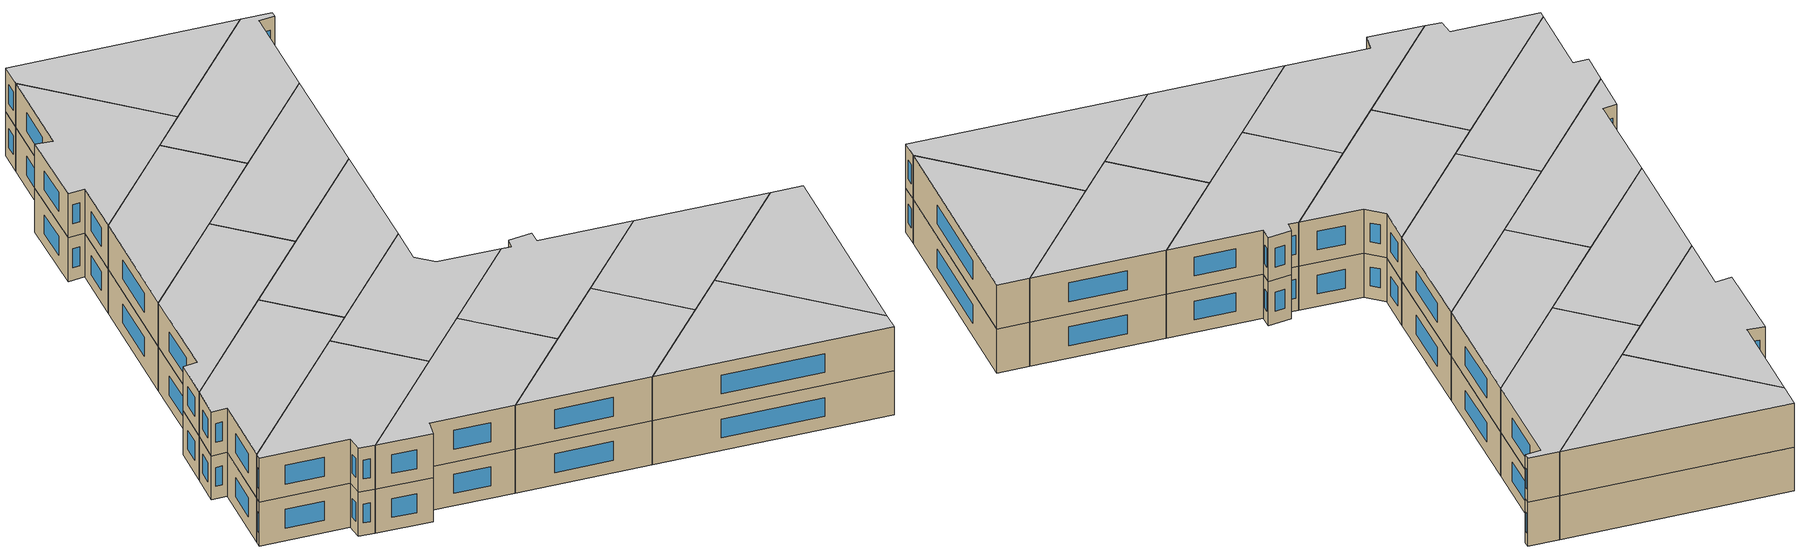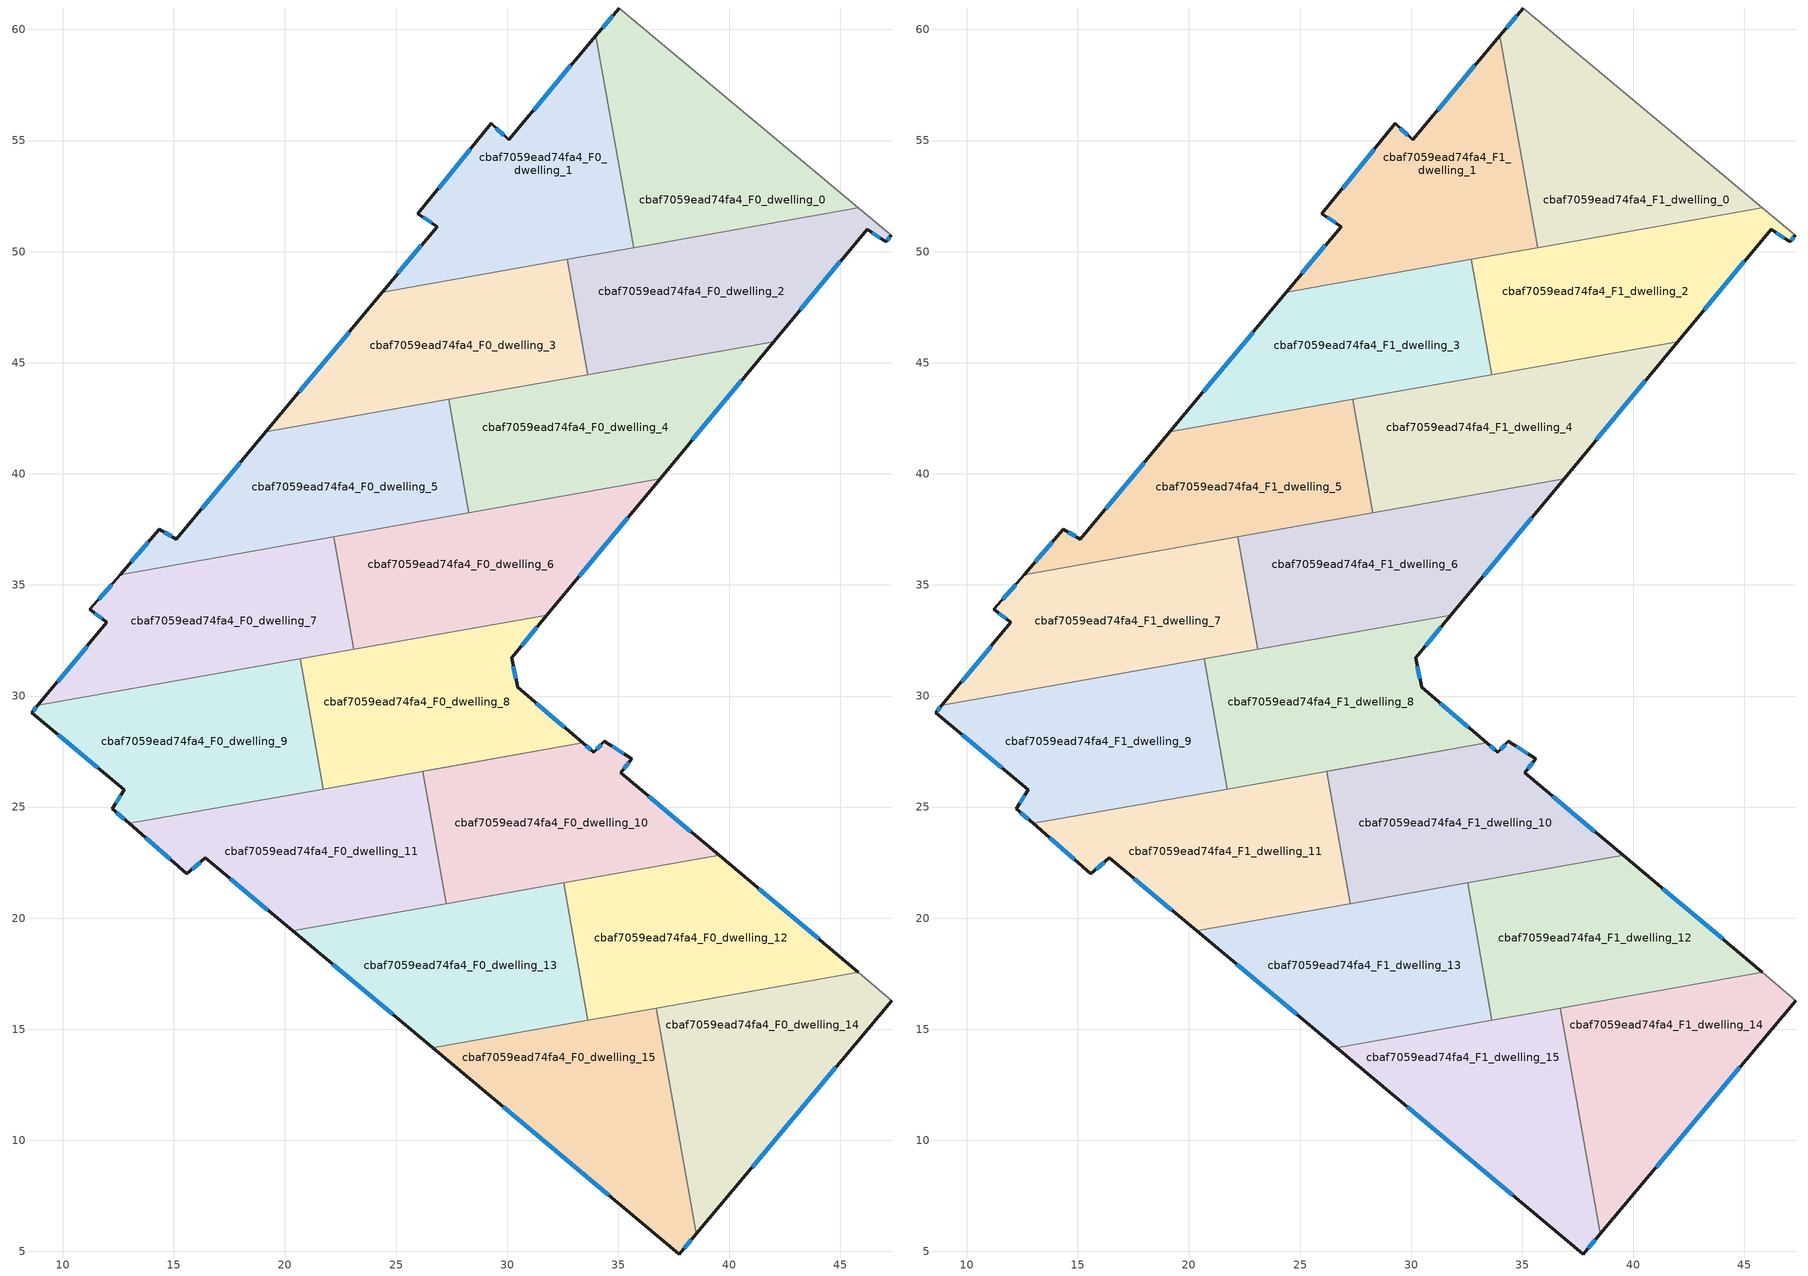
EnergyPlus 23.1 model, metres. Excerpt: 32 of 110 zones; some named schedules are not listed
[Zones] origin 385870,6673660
cbaf7059ead74fa4_F0_dwelling_0
 floor ground (EU_floor_Construction): 45.8,51.97 35.69,50.18 34,59.72 35.04,60.97 z0
 wall outside (EU_wall_Construction): 35.04,60.97 34,59.72 z0:3
 wall to cbaf7059ead74fa4_F0_dwelling_1 (EU_wall_Construction): 34,59.72 35.69,50.18 z0:3
 wall adiabatic (EU_wall_Construction): 45.8,51.97 35.04,60.97 z0:3
 wall to cbaf7059ead74fa4_F0_dwelling_2 (EU_wall_Construction): 35.69,50.18 45.8,51.97 z0:3
 window (EU_Window_Construction): 34.75,60.61 34.3,60.08 z0.86:2.14
cbaf7059ead74fa4_F0_dwelling_1
 floor ground (EU_floor_Construction): 34,59.72 35.69,50.18 24.38,48.18 26.85,51.13 25.98,51.7 29.28,55.77 30.07,55.04 z0
 wall outside (EU_wall_Construction): 34,59.72 30.07,55.04 29.28,55.77 25.98,51.7 26.85,51.13 24.38,48.18 z0:3
 wall to cbaf7059ead74fa4_F0_dwelling_3 (EU_wall_Construction): 24.38,48.18 32.72,49.65 z0:3
 wall to cbaf7059ead74fa4_F0_dwelling_2 (EU_wall_Construction): 32.72,49.65 35.69,50.18 z0:3
 window (EU_Window_Construction): 26.14,50.29 25.09,49.02 / 26.23,51.54 26.6,51.29 / 28.34,54.61 26.93,52.86 / 29.84,55.24 29.51,55.56 / 32.88,58.38 31.19,56.37 z0.86:2.14
cbaf7059ead74fa4_F0_dwelling_10
 floor ground (EU_floor_Construction): 35.61,27.18 35.11,26.56 39.54,22.83 27.27,20.65 26.21,26.61 33.41,27.89 33.9,27.47 34.37,27.95 z0
 wall outside (EU_wall_Construction): 39.54,22.83 35.11,26.56 35.61,27.18 34.37,27.95 33.9,27.47 33.41,27.89 z0:3
 wall to cbaf7059ead74fa4_F0_dwelling_11 (EU_wall_Construction): 33.41,27.89 26.21,26.61 27.27,20.65 z0:3
 wall to cbaf7059ead74fa4_F0_dwelling_12 (EU_wall_Construction): 32.54,21.59 39.54,22.83 z0:3
 wall to cbaf7059ead74fa4_F0_dwelling_13 (EU_wall_Construction): 27.27,20.65 32.54,21.59 z0:3
 window (EU_Window_Construction): 38.28,23.89 36.38,25.49 / 33.76,27.59 33.55,27.77 / 34.24,27.81 34.04,27.61 / 35.26,27.4 34.73,27.73 / 35.25,26.73 35.47,27 z0.86:2.14
cbaf7059ead74fa4_F0_dwelling_11
 floor ground (EU_floor_Construction): 26.21,26.61 27.27,20.65 20.36,19.42 16.41,22.72 15.59,21.99 12.98,24.26 z0
 wall outside (EU_wall_Construction): 12.98,24.26 15.59,21.99 16.41,22.72 20.36,19.42 z0:3
 wall to cbaf7059ead74fa4_F0_dwelling_8 (EU_wall_Construction): 33.41,27.89 21.72,25.81 z0:3
 wall to cbaf7059ead74fa4_F0_dwelling_13 (EU_wall_Construction): 20.36,19.42 27.27,20.65 z0:3
 wall to cbaf7059ead74fa4_F0_dwelling_9 (EU_wall_Construction): 21.72,25.81 12.98,24.26 z0:3
 window (EU_Window_Construction): 15.82,22.2 16.18,22.52 / 13.73,23.62 14.84,22.64 / 17.54,21.78 19.23,20.37 z0.86:2.14
cbaf7059ead74fa4_F0_dwelling_12
 floor ground (EU_floor_Construction): 45.81,17.56 33.64,15.4 32.54,21.59 39.54,22.83 z0
 wall outside (EU_wall_Construction): 45.81,17.56 39.54,22.83 z0:3
 wall to cbaf7059ead74fa4_F0_dwelling_13 (EU_wall_Construction): 32.54,21.59 33.64,15.4 z0:3
 wall to cbaf7059ead74fa4_F0_dwelling_14 (EU_wall_Construction): 36.71,15.94 45.81,17.56 z0:3
 wall to cbaf7059ead74fa4_F0_dwelling_15 (EU_wall_Construction): 33.64,15.4 36.71,15.94 z0:3
 window (EU_Window_Construction): 44.02,19.06 41.33,21.32 z0.86:2.14
cbaf7059ead74fa4_F0_dwelling_13
 floor ground (EU_floor_Construction): 32.54,21.59 33.64,15.4 26.66,14.16 20.36,19.42 z0
 wall outside (EU_wall_Construction): 20.36,19.42 26.66,14.16 z0:3
 wall to cbaf7059ead74fa4_F0_dwelling_15 (EU_wall_Construction): 26.66,14.16 33.64,15.4 z0:3
 window (EU_Window_Construction): 22.16,17.92 24.86,15.67 z0.86:2.14
cbaf7059ead74fa4_F0_dwelling_14
 floor ground (EU_floor_Construction): 47.31,16.29 38.51,5.79 36.71,15.94 45.81,17.56 z0
 wall outside (EU_wall_Construction): 38.51,5.79 47.31,16.29 z0:3
 wall adiabatic (EU_wall_Construction): 47.31,16.29 45.81,17.56 z0:3
 wall to cbaf7059ead74fa4_F0_dwelling_15 (EU_wall_Construction): 36.71,15.94 38.51,5.79 z0:3
 window (EU_Window_Construction): 41.02,8.79 44.8,13.29 z0.86:2.14
cbaf7059ead74fa4_F0_dwelling_15
 floor ground (EU_floor_Construction): 36.71,15.94 38.51,5.79 37.75,4.88 26.66,14.16 z0
 wall outside (EU_wall_Construction): 26.66,14.16 37.75,4.88 38.51,5.79 z0:3
 window (EU_Window_Construction): 37.97,5.14 38.29,5.53 / 29.83,11.51 34.58,7.54 z0.86:2.14
cbaf7059ead74fa4_F0_dwelling_2
 floor ground (EU_floor_Construction): 47.28,50.74 47.04,50.44 46.2,51.01 42,45.94 33.64,44.46 32.72,49.65 45.8,51.97 z0
 wall outside (EU_wall_Construction): 42,45.94 46.2,51.01 47.04,50.44 47.28,50.74 z0:3
 wall to cbaf7059ead74fa4_F0_dwelling_3 (EU_wall_Construction): 32.72,49.65 33.64,44.46 z0:3
 wall adiabatic (EU_wall_Construction): 47.28,50.74 45.8,51.97 z0:3
 wall to cbaf7059ead74fa4_F0_dwelling_4 (EU_wall_Construction): 33.64,44.46 42,45.94 z0:3
 window (EU_Window_Construction): 47.11,50.52 47.21,50.65 / 46.44,50.85 46.8,50.6 / 43.2,47.39 45,49.56 z0.86:2.14
cbaf7059ead74fa4_F0_dwelling_3
 floor ground (EU_floor_Construction): 32.72,49.65 33.64,44.46 19.14,41.89 24.38,48.18 z0
 wall outside (EU_wall_Construction): 24.38,48.18 19.14,41.89 z0:3
 wall to cbaf7059ead74fa4_F0_dwelling_5 (EU_wall_Construction): 19.14,41.89 27.36,43.35 z0:3
 wall to cbaf7059ead74fa4_F0_dwelling_4 (EU_wall_Construction): 27.36,43.35 33.64,44.46 z0:3
 window (EU_Window_Construction): 22.88,46.38 20.64,43.69 z0.86:2.14
cbaf7059ead74fa4_F0_dwelling_4
 floor ground (EU_floor_Construction): 42,45.94 36.88,39.78 28.27,38.25 27.36,43.35 z0
 wall outside (EU_wall_Construction): 36.88,39.78 42,45.94 z0:3
 wall to cbaf7059ead74fa4_F0_dwelling_5 (EU_wall_Construction): 27.36,43.35 28.27,38.25 z0:3
 wall to cbaf7059ead74fa4_F0_dwelling_6 (EU_wall_Construction): 28.27,38.25 36.88,39.78 z0:3
 window (EU_Window_Construction): 38.34,41.54 40.54,44.18 z0.86:2.14
cbaf7059ead74fa4_F0_dwelling_5
 floor ground (EU_floor_Construction): 27.36,43.35 28.27,38.25 12.59,35.47 14.35,37.5 15.11,37.06 19.14,41.89 z0
 wall outside (EU_wall_Construction): 19.14,41.89 15.11,37.06 14.35,37.5 12.59,35.47 z0:3
 wall to cbaf7059ead74fa4_F0_dwelling_7 (EU_wall_Construction): 12.59,35.47 22.2,37.17 z0:3
 wall to cbaf7059ead74fa4_F0_dwelling_6 (EU_wall_Construction): 22.2,37.17 28.27,38.25 z0:3
 window (EU_Window_Construction): 17.99,40.51 16.26,38.44 / 13.84,36.92 13.09,36.05 / 14.9,37.19 14.57,37.37 z0.86:2.14
cbaf7059ead74fa4_F0_dwelling_6
 floor ground (EU_floor_Construction): 36.88,39.78 31.79,33.64 23.1,32.1 22.2,37.17 z0
 wall outside (EU_wall_Construction): 31.79,33.64 36.88,39.78 z0:3
 wall to cbaf7059ead74fa4_F0_dwelling_7 (EU_wall_Construction): 22.2,37.17 23.1,32.1 z0:3
 wall to cbaf7059ead74fa4_F0_dwelling_8 (EU_wall_Construction): 23.1,32.1 31.79,33.64 z0:3
 window (EU_Window_Construction): 33.25,35.39 35.43,38.02 z0.86:2.14
cbaf7059ead74fa4_F0_dwelling_7
 floor ground (EU_floor_Construction): 22.2,37.17 23.1,32.1 8.88,29.58 11.99,33.31 11.22,33.9 12.59,35.47 z0
 wall outside (EU_wall_Construction): 12.59,35.47 11.22,33.9 11.99,33.31 8.88,29.58 z0:3
 wall to cbaf7059ead74fa4_F0_dwelling_9 (EU_wall_Construction): 8.88,29.58 20.68,31.67 z0:3
 wall to cbaf7059ead74fa4_F0_dwelling_8 (EU_wall_Construction): 20.68,31.67 23.1,32.1 z0:3
 window (EU_Window_Construction): 11.44,33.73 11.77,33.48 / 12.2,35.02 11.61,34.34 / 11.1,32.24 9.77,30.64 z0.86:2.14
cbaf7059ead74fa4_F0_dwelling_8
 floor ground (EU_floor_Construction): 31.79,33.64 30.21,31.72 30.47,30.4 33.41,27.89 21.72,25.81 20.68,31.67 z0
 wall outside (EU_wall_Construction): 33.41,27.89 30.47,30.4 30.21,31.72 31.79,33.64 z0:3
 wall to cbaf7059ead74fa4_F0_dwelling_9 (EU_wall_Construction): 20.68,31.67 21.72,25.81 z0:3
 window (EU_Window_Construction): 30.66,32.27 31.34,33.09 / 30.39,30.78 30.28,31.34 / 32.57,28.6 31.31,29.68 z0.86:2.14
cbaf7059ead74fa4_F0_dwelling_9
 floor ground (EU_floor_Construction): 20.68,31.67 21.72,25.81 12.98,24.26 12.22,24.93 12.77,25.77 8.61,29.25 8.88,29.58 z0
 wall outside (EU_wall_Construction): 8.88,29.58 8.61,29.25 12.77,25.77 12.22,24.93 12.98,24.26 z0:3
 window (EU_Window_Construction): 12.61,25.53 12.38,25.17 / 9.79,28.26 11.58,26.77 / 8.8,29.48 8.68,29.34 / 12.44,24.74 12.77,24.45 z0.86:2.14
cbaf7059ead74fa4_F1_dwelling_0
 floor to cbaf7059ead74fa4_F0_dwelling_0 (EU_floor_Construction): 45.8,51.97 35.69,50.18 34,59.72 35.04,60.97 z3
 wall outside (EU_wall_Construction): 35.04,60.97 34,59.72 z3:6
 wall to cbaf7059ead74fa4_F1_dwelling_1 (EU_wall_Construction): 34,59.72 35.69,50.18 z3:6
 wall adiabatic (EU_wall_Construction): 45.8,51.97 35.04,60.97 z3:6
 wall to cbaf7059ead74fa4_F1_dwelling_2 (EU_wall_Construction): 35.69,50.18 45.8,51.97 z3:6
 window (EU_Window_Construction): 34.75,60.61 34.3,60.08 z3.86:5.14
 ceiling to cbaf7059ead74fa4_F2_dwelling_0 (EU_floor_Construction): 45.8,51.97 35.04,60.97 34,59.72 35.69,50.18 z6
cbaf7059ead74fa4_F1_dwelling_1
 floor to cbaf7059ead74fa4_F0_dwelling_1 (EU_floor_Construction): 34,59.72 35.69,50.18 24.38,48.18 26.85,51.13 25.98,51.7 29.28,55.77 30.07,55.04 z3
 wall outside (EU_wall_Construction): 34,59.72 30.07,55.04 29.28,55.77 25.98,51.7 26.85,51.13 24.38,48.18 z3:6
 wall to cbaf7059ead74fa4_F1_dwelling_3 (EU_wall_Construction): 24.38,48.18 32.72,49.65 z3:6
 wall to cbaf7059ead74fa4_F1_dwelling_2 (EU_wall_Construction): 32.72,49.65 35.69,50.18 z3:6
 window (EU_Window_Construction): 26.14,50.29 25.09,49.02 / 26.23,51.54 26.6,51.29 / 28.34,54.61 26.93,52.86 / 29.84,55.24 29.51,55.56 / 32.88,58.38 31.19,56.37 z3.86:5.14
 ceiling to cbaf7059ead74fa4_F2_dwelling_1 (EU_floor_Construction): 35.69,50.18 34,59.72 30.07,55.04 29.28,55.77 25.98,51.7 26.85,51.13 24.38,48.18 z6
cbaf7059ead74fa4_F1_dwelling_10
 floor to cbaf7059ead74fa4_F0_dwelling_10 (EU_floor_Construction): 35.61,27.18 35.11,26.56 39.54,22.83 27.27,20.65 26.21,26.61 33.41,27.89 33.9,27.47 34.37,27.95 z3
 wall outside (EU_wall_Construction): 39.54,22.83 35.11,26.56 35.61,27.18 34.37,27.95 33.9,27.47 33.41,27.89 z3:6
 wall to cbaf7059ead74fa4_F1_dwelling_11 (EU_wall_Construction): 33.41,27.89 26.21,26.61 27.27,20.65 z3:6
 wall to cbaf7059ead74fa4_F1_dwelling_12 (EU_wall_Construction): 32.54,21.59 39.54,22.83 z3:6
 wall to cbaf7059ead74fa4_F1_dwelling_13 (EU_wall_Construction): 27.27,20.65 32.54,21.59 z3:6
 window (EU_Window_Construction): 38.28,23.89 36.38,25.49 / 33.76,27.59 33.55,27.77 / 34.24,27.81 34.04,27.61 / 35.26,27.4 34.73,27.73 / 35.25,26.73 35.47,27 z3.86:5.14
 ceiling to cbaf7059ead74fa4_F2_dwelling_10 (EU_floor_Construction): 39.54,22.83 35.11,26.56 35.61,27.18 34.37,27.95 33.9,27.47 33.41,27.89 26.21,26.61 27.27,20.65 z6
cbaf7059ead74fa4_F1_dwelling_11
 floor to cbaf7059ead74fa4_F0_dwelling_11 (EU_floor_Construction): 26.21,26.61 27.27,20.65 20.36,19.42 16.41,22.72 15.59,21.99 12.98,24.26 z3
 wall outside (EU_wall_Construction): 12.98,24.26 15.59,21.99 16.41,22.72 20.36,19.42 z3:6
 wall to cbaf7059ead74fa4_F1_dwelling_8 (EU_wall_Construction): 33.41,27.89 21.72,25.81 z3:6
 wall to cbaf7059ead74fa4_F1_dwelling_13 (EU_wall_Construction): 20.36,19.42 27.27,20.65 z3:6
 wall to cbaf7059ead74fa4_F1_dwelling_9 (EU_wall_Construction): 21.72,25.81 12.98,24.26 z3:6
 window (EU_Window_Construction): 15.82,22.2 16.18,22.52 / 13.73,23.62 14.84,22.64 / 17.54,21.78 19.23,20.37 z3.86:5.14
 ceiling to cbaf7059ead74fa4_F2_dwelling_11 (EU_floor_Construction): 27.27,20.65 26.21,26.61 12.98,24.26 15.59,21.99 16.41,22.72 20.36,19.42 z6
cbaf7059ead74fa4_F1_dwelling_12
 floor to cbaf7059ead74fa4_F0_dwelling_12 (EU_floor_Construction): 45.81,17.56 33.64,15.4 32.54,21.59 39.54,22.83 z3
 wall outside (EU_wall_Construction): 45.81,17.56 39.54,22.83 z3:6
 wall to cbaf7059ead74fa4_F1_dwelling_13 (EU_wall_Construction): 32.54,21.59 33.64,15.4 z3:6
 wall to cbaf7059ead74fa4_F1_dwelling_14 (EU_wall_Construction): 36.71,15.94 45.81,17.56 z3:6
 wall to cbaf7059ead74fa4_F1_dwelling_15 (EU_wall_Construction): 33.64,15.4 36.71,15.94 z3:6
 window (EU_Window_Construction): 44.02,19.06 41.33,21.32 z3.86:5.14
 ceiling to cbaf7059ead74fa4_F2_dwelling_12 (EU_floor_Construction): 45.81,17.56 39.54,22.83 32.54,21.59 33.64,15.4 z6
cbaf7059ead74fa4_F1_dwelling_13
 floor to cbaf7059ead74fa4_F0_dwelling_13 (EU_floor_Construction): 32.54,21.59 33.64,15.4 26.66,14.16 20.36,19.42 z3
 wall outside (EU_wall_Construction): 20.36,19.42 26.66,14.16 z3:6
 wall to cbaf7059ead74fa4_F1_dwelling_15 (EU_wall_Construction): 26.66,14.16 33.64,15.4 z3:6
 window (EU_Window_Construction): 22.16,17.92 24.86,15.67 z3.86:5.14
 ceiling to cbaf7059ead74fa4_F2_dwelling_13 (EU_floor_Construction): 33.64,15.4 32.54,21.59 20.36,19.42 26.66,14.16 z6
cbaf7059ead74fa4_F1_dwelling_14
 floor to cbaf7059ead74fa4_F0_dwelling_14 (EU_floor_Construction): 47.31,16.29 38.51,5.79 36.71,15.94 45.81,17.56 z3
 wall outside (EU_wall_Construction): 38.51,5.79 47.31,16.29 z3:6
 wall adiabatic (EU_wall_Construction): 47.31,16.29 45.81,17.56 z3:6
 wall to cbaf7059ead74fa4_F1_dwelling_15 (EU_wall_Construction): 36.71,15.94 38.51,5.79 z3:6
 window (EU_Window_Construction): 41.02,8.79 44.8,13.29 z3.86:5.14
 ceiling to cbaf7059ead74fa4_F2_dwelling_14 (EU_floor_Construction): 38.51,5.79 47.31,16.29 45.81,17.56 36.71,15.94 z6
cbaf7059ead74fa4_F1_dwelling_15
 floor to cbaf7059ead74fa4_F0_dwelling_15 (EU_floor_Construction): 36.71,15.94 38.51,5.79 37.75,4.88 26.66,14.16 z3
 wall outside (EU_wall_Construction): 26.66,14.16 37.75,4.88 38.51,5.79 z3:6
 window (EU_Window_Construction): 37.97,5.14 38.29,5.53 / 29.83,11.51 34.58,7.54 z3.86:5.14
 ceiling to cbaf7059ead74fa4_F2_dwelling_15 (EU_floor_Construction): 37.75,4.88 38.51,5.79 36.71,15.94 26.66,14.16 z6
cbaf7059ead74fa4_F1_dwelling_2
 floor to cbaf7059ead74fa4_F0_dwelling_2 (EU_floor_Construction): 47.28,50.74 47.04,50.44 46.2,51.01 42,45.94 33.64,44.46 32.72,49.65 45.8,51.97 z3
 wall outside (EU_wall_Construction): 42,45.94 46.2,51.01 47.04,50.44 47.28,50.74 z3:6
 wall to cbaf7059ead74fa4_F1_dwelling_3 (EU_wall_Construction): 32.72,49.65 33.64,44.46 z3:6
 wall adiabatic (EU_wall_Construction): 47.28,50.74 45.8,51.97 z3:6
 wall to cbaf7059ead74fa4_F1_dwelling_4 (EU_wall_Construction): 33.64,44.46 42,45.94 z3:6
 window (EU_Window_Construction): 47.11,50.52 47.21,50.65 / 46.44,50.85 46.8,50.6 / 43.2,47.39 45,49.56 z3.86:5.14
 ceiling to cbaf7059ead74fa4_F2_dwelling_2 (EU_floor_Construction): 42,45.94 46.2,51.01 47.04,50.44 47.28,50.74 45.8,51.97 32.72,49.65 33.64,44.46 z6
cbaf7059ead74fa4_F1_dwelling_3
 floor to cbaf7059ead74fa4_F0_dwelling_3 (EU_floor_Construction): 32.72,49.65 33.64,44.46 19.14,41.89 24.38,48.18 z3
 wall outside (EU_wall_Construction): 24.38,48.18 19.14,41.89 z3:6
 wall to cbaf7059ead74fa4_F1_dwelling_5 (EU_wall_Construction): 19.14,41.89 27.36,43.35 z3:6
 wall to cbaf7059ead74fa4_F1_dwelling_4 (EU_wall_Construction): 27.36,43.35 33.64,44.46 z3:6
 window (EU_Window_Construction): 22.88,46.38 20.64,43.69 z3.86:5.14
 ceiling to cbaf7059ead74fa4_F2_dwelling_3 (EU_floor_Construction): 33.64,44.46 32.72,49.65 24.38,48.18 19.14,41.89 z6
cbaf7059ead74fa4_F1_dwelling_4
 floor to cbaf7059ead74fa4_F0_dwelling_4 (EU_floor_Construction): 42,45.94 36.88,39.78 28.27,38.25 27.36,43.35 z3
 wall outside (EU_wall_Construction): 36.88,39.78 42,45.94 z3:6
 wall to cbaf7059ead74fa4_F1_dwelling_5 (EU_wall_Construction): 27.36,43.35 28.27,38.25 z3:6
 wall to cbaf7059ead74fa4_F1_dwelling_6 (EU_wall_Construction): 28.27,38.25 36.88,39.78 z3:6
 window (EU_Window_Construction): 38.34,41.54 40.54,44.18 z3.86:5.14
 ceiling to cbaf7059ead74fa4_F2_dwelling_4 (EU_floor_Construction): 36.88,39.78 42,45.94 27.36,43.35 28.27,38.25 z6
cbaf7059ead74fa4_F1_dwelling_5
 floor to cbaf7059ead74fa4_F0_dwelling_5 (EU_floor_Construction): 27.36,43.35 28.27,38.25 12.59,35.47 14.35,37.5 15.11,37.06 19.14,41.89 z3
 wall outside (EU_wall_Construction): 19.14,41.89 15.11,37.06 14.35,37.5 12.59,35.47 z3:6
 wall to cbaf7059ead74fa4_F1_dwelling_7 (EU_wall_Construction): 12.59,35.47 22.2,37.17 z3:6
 wall to cbaf7059ead74fa4_F1_dwelling_6 (EU_wall_Construction): 22.2,37.17 28.27,38.25 z3:6
 window (EU_Window_Construction): 17.99,40.51 16.26,38.44 / 13.84,36.92 13.09,36.05 / 14.9,37.19 14.57,37.37 z3.86:5.14
 ceiling to cbaf7059ead74fa4_F2_dwelling_5 (EU_floor_Construction): 28.27,38.25 27.36,43.35 19.14,41.89 15.11,37.06 14.35,37.5 12.59,35.47 z6
cbaf7059ead74fa4_F1_dwelling_6
 floor to cbaf7059ead74fa4_F0_dwelling_6 (EU_floor_Construction): 36.88,39.78 31.79,33.64 23.1,32.1 22.2,37.17 z3
 wall outside (EU_wall_Construction): 31.79,33.64 36.88,39.78 z3:6
 wall to cbaf7059ead74fa4_F1_dwelling_7 (EU_wall_Construction): 22.2,37.17 23.1,32.1 z3:6
 wall to cbaf7059ead74fa4_F1_dwelling_8 (EU_wall_Construction): 23.1,32.1 31.79,33.64 z3:6
 window (EU_Window_Construction): 33.25,35.39 35.43,38.02 z3.86:5.14
 ceiling to cbaf7059ead74fa4_F2_dwelling_6 (EU_floor_Construction): 31.79,33.64 36.88,39.78 22.2,37.17 23.1,32.1 z6
cbaf7059ead74fa4_F1_dwelling_7
 floor to cbaf7059ead74fa4_F0_dwelling_7 (EU_floor_Construction): 22.2,37.17 23.1,32.1 8.88,29.58 11.99,33.31 11.22,33.9 12.59,35.47 z3
 wall outside (EU_wall_Construction): 12.59,35.47 11.22,33.9 11.99,33.31 8.88,29.58 z3:6
 wall to cbaf7059ead74fa4_F1_dwelling_9 (EU_wall_Construction): 8.88,29.58 20.68,31.67 z3:6
 wall to cbaf7059ead74fa4_F1_dwelling_8 (EU_wall_Construction): 20.68,31.67 23.1,32.1 z3:6
 window (EU_Window_Construction): 11.44,33.73 11.77,33.48 / 12.2,35.02 11.61,34.34 / 11.1,32.24 9.77,30.64 z3.86:5.14
 ceiling to cbaf7059ead74fa4_F2_dwelling_7 (EU_floor_Construction): 23.1,32.1 22.2,37.17 12.59,35.47 11.22,33.9 11.99,33.31 8.88,29.58 z6
cbaf7059ead74fa4_F1_dwelling_8
 floor to cbaf7059ead74fa4_F0_dwelling_8 (EU_floor_Construction): 31.79,33.64 30.21,31.72 30.47,30.4 33.41,27.89 21.72,25.81 20.68,31.67 z3
 wall outside (EU_wall_Construction): 33.41,27.89 30.47,30.4 30.21,31.72 31.79,33.64 z3:6
 wall to cbaf7059ead74fa4_F1_dwelling_9 (EU_wall_Construction): 20.68,31.67 21.72,25.81 z3:6
 window (EU_Window_Construction): 30.66,32.27 31.34,33.09 / 30.39,30.78 30.28,31.34 / 32.57,28.6 31.31,29.68 z3.86:5.14
 ceiling to cbaf7059ead74fa4_F2_dwelling_8 (EU_floor_Construction): 33.41,27.89 30.47,30.4 30.21,31.72 31.79,33.64 20.68,31.67 21.72,25.81 z6
cbaf7059ead74fa4_F1_dwelling_9
 floor to cbaf7059ead74fa4_F0_dwelling_9 (EU_floor_Construction): 20.68,31.67 21.72,25.81 12.98,24.26 12.22,24.93 12.77,25.77 8.61,29.25 8.88,29.58 z3
 wall outside (EU_wall_Construction): 8.88,29.58 8.61,29.25 12.77,25.77 12.22,24.93 12.98,24.26 z3:6
 window (EU_Window_Construction): 12.61,25.53 12.38,25.17 / 9.79,28.26 11.58,26.77 / 8.8,29.48 8.68,29.34 / 12.44,24.74 12.77,24.45 z3.86:5.14
 ceiling to cbaf7059ead74fa4_F2_dwelling_9 (EU_floor_Construction): 21.72,25.81 20.68,31.67 8.88,29.58 8.61,29.25 12.77,25.77 12.22,24.93 12.98,24.26 z6
[Building]
EU S2 Campaign: North Axis=0; Terrain=City; Solar Distribution=FullExterior
[Site:Location]
Helsinki-Vantaa.AP: Latitude=60.317; Longitude=24.963; Time Zone=2; Elevation=54.6
[SizingPeriod:WeatherFileDays]
AnnualSizingPeriod: Begin Month=1; Begin Day of Month=1; End Month=12; End Day of Month=31; Day of Week for Start Day=Monday; Use Weather File Daylight Saving Period=No; Use Weather File Rain and Snow Indicators=No
[MATERIAL]
EU_InternalMass_Material: Roughness=MediumRough; Thickness=0.1; Conductivity=1; Density=1800; Specific Heat=900; Thermal Absorptance=0.9; Solar Absorptance=0.7; Visible Absorptance=0.7
[MATERIAL:NOMASS] Roughness=MediumRough; Thermal Absorptance=0.9; Solar Absorptance=0.7; Visible Absorptance=0.7
Name | Thermal Resistance
EU_wall_NoMass | 1.10183
EU_floor_NoMass | 1.70606
[WINDOWMATERIAL:SIMPLEGLAZINGSYSTEM]
EU_Window_SimpleGlazing: UFactor=3.11035; Solar Heat Gain Coefficient=0.8; Visible Transmittance=0.8
[CONSTRUCTION]
EU_wall_Construction: EU_wall_NoMass
EU_floor_Construction: EU_floor_NoMass
EU_Window_Construction: EU_Window_SimpleGlazing
EU_InternalMass_Construction: EU_InternalMass_Material
[ZONE] Type=1; Multiplier=1; Ceiling Height=autocalculate; Floor Area=autocalculate; Part of Total Floor Area=Yes
Name | Volume
cbaf7059ead74fa4_F0_dwelling_0; cbaf7059ead74fa4_F1_dwelling_0 | 183.455
cbaf7059ead74fa4_F0_dwelling_1; cbaf7059ead74fa4_F1_dwelling_1 | 183.445
cbaf7059ead74fa4_F0_dwelling_10; cbaf7059ead74fa4_F1_dwelling_10 | 183.417
cbaf7059ead74fa4_F0_dwelling_11; cbaf7059ead74fa4_F1_dwelling_11 | 183.447
cbaf7059ead74fa4_F0_dwelling_12; cbaf7059ead74fa4_F1_dwelling_12 | 183.44
cbaf7059ead74fa4_F0_dwelling_13; cbaf7059ead74fa4_F1_dwelling_13; cbaf7059ead74fa4_F0_dwelling_3; cbaf7059ead74fa4_F1_dwelling_3 | 183.434
cbaf7059ead74fa4_F0_dwelling_14; cbaf7059ead74fa4_F1_dwelling_14 | 183.459
cbaf7059ead74fa4_F0_dwelling_15; cbaf7059ead74fa4_F1_dwelling_15 | 183.452
cbaf7059ead74fa4_F0_dwelling_2; cbaf7059ead74fa4_F1_dwelling_2 | 183.423
cbaf7059ead74fa4_F0_dwelling_4; cbaf7059ead74fa4_F1_dwelling_4 | 183.448
cbaf7059ead74fa4_F0_dwelling_5; cbaf7059ead74fa4_F1_dwelling_5 | 183.442
cbaf7059ead74fa4_F0_dwelling_6; cbaf7059ead74fa4_F1_dwelling_6; cbaf7059ead74fa4_F0_dwelling_8; cbaf7059ead74fa4_F1_dwelling_8 | 183.431
cbaf7059ead74fa4_F0_dwelling_7; cbaf7059ead74fa4_F1_dwelling_7 | 183.437
cbaf7059ead74fa4_F0_dwelling_9; cbaf7059ead74fa4_F1_dwelling_9 | 183.458
[INTERNALMASS] Construction=EU_InternalMass_Construction
Name | Zone or ZoneList | Surface Area
cbaf7059ead74fa4_F0_dwelling_0_EU_InternalMass | cbaf7059ead74fa4_F0_dwelling_0 | 61.1514
cbaf7059ead74fa4_F0_dwelling_1_EU_InternalMass | cbaf7059ead74fa4_F0_dwelling_1 | 61.148
cbaf7059ead74fa4_F0_dwelling_2_EU_InternalMass | cbaf7059ead74fa4_F0_dwelling_2 | 61.1395
cbaf7059ead74fa4_F0_dwelling_3_EU_InternalMass | cbaf7059ead74fa4_F0_dwelling_3 | 61.1445
cbaf7059ead74fa4_F0_dwelling_4_EU_InternalMass | cbaf7059ead74fa4_F0_dwelling_4 | 61.1498
cbaf7059ead74fa4_F0_dwelling_5_EU_InternalMass | cbaf7059ead74fa4_F0_dwelling_5 | 61.1481
cbaf7059ead74fa4_F0_dwelling_6_EU_InternalMass | cbaf7059ead74fa4_F0_dwelling_6 | 61.144
cbaf7059ead74fa4_F0_dwelling_7_EU_InternalMass | cbaf7059ead74fa4_F0_dwelling_7 | 61.1466
cbaf7059ead74fa4_F0_dwelling_8_EU_InternalMass | cbaf7059ead74fa4_F0_dwelling_8 | 61.1434
cbaf7059ead74fa4_F0_dwelling_9_EU_InternalMass | cbaf7059ead74fa4_F0_dwelling_9 | 61.1518
cbaf7059ead74fa4_F0_dwelling_10_EU_InternalMass | cbaf7059ead74fa4_F0_dwelling_10 | 61.1403
cbaf7059ead74fa4_F0_dwelling_11_EU_InternalMass | cbaf7059ead74fa4_F0_dwelling_11 | 61.1521
cbaf7059ead74fa4_F0_dwelling_12_EU_InternalMass | cbaf7059ead74fa4_F0_dwelling_12 | 61.1455
cbaf7059ead74fa4_F0_dwelling_13_EU_InternalMass | cbaf7059ead74fa4_F0_dwelling_13 | 61.146
cbaf7059ead74fa4_F0_dwelling_14_EU_InternalMass | cbaf7059ead74fa4_F0_dwelling_14 | 61.1507
cbaf7059ead74fa4_F0_dwelling_15_EU_InternalMass | cbaf7059ead74fa4_F0_dwelling_15 | 61.1517
cbaf7059ead74fa4_F1_dwelling_0_EU_InternalMass | cbaf7059ead74fa4_F1_dwelling_0 | 61.1514
cbaf7059ead74fa4_F1_dwelling_1_EU_InternalMass | cbaf7059ead74fa4_F1_dwelling_1 | 61.148
cbaf7059ead74fa4_F1_dwelling_2_EU_InternalMass | cbaf7059ead74fa4_F1_dwelling_2 | 61.1395
cbaf7059ead74fa4_F1_dwelling_3_EU_InternalMass | cbaf7059ead74fa4_F1_dwelling_3 | 61.1445
cbaf7059ead74fa4_F1_dwelling_4_EU_InternalMass | cbaf7059ead74fa4_F1_dwelling_4 | 61.1498
cbaf7059ead74fa4_F1_dwelling_5_EU_InternalMass | cbaf7059ead74fa4_F1_dwelling_5 | 61.1481
cbaf7059ead74fa4_F1_dwelling_6_EU_InternalMass | cbaf7059ead74fa4_F1_dwelling_6 | 61.144
cbaf7059ead74fa4_F1_dwelling_7_EU_InternalMass | cbaf7059ead74fa4_F1_dwelling_7 | 61.1466
cbaf7059ead74fa4_F1_dwelling_8_EU_InternalMass | cbaf7059ead74fa4_F1_dwelling_8 | 61.1434
cbaf7059ead74fa4_F1_dwelling_9_EU_InternalMass | cbaf7059ead74fa4_F1_dwelling_9 | 61.1518
cbaf7059ead74fa4_F1_dwelling_10_EU_InternalMass | cbaf7059ead74fa4_F1_dwelling_10 | 61.1403
cbaf7059ead74fa4_F1_dwelling_11_EU_InternalMass | cbaf7059ead74fa4_F1_dwelling_11 | 61.1521
cbaf7059ead74fa4_F1_dwelling_12_EU_InternalMass | cbaf7059ead74fa4_F1_dwelling_12 | 61.1455
cbaf7059ead74fa4_F1_dwelling_13_EU_InternalMass | cbaf7059ead74fa4_F1_dwelling_13 | 61.146
cbaf7059ead74fa4_F1_dwelling_14_EU_InternalMass | cbaf7059ead74fa4_F1_dwelling_14 | 61.1507
cbaf7059ead74fa4_F1_dwelling_15_EU_InternalMass | cbaf7059ead74fa4_F1_dwelling_15 | 61.1517
[OTHEREQUIPMENT] Fuel Type=Electricity; Design Level Calculation Method=Watts/Area; Power per Zone Floor Area=1; Fraction Latent=0; Fraction Radiant=0; Fraction Lost=0; Carbon Dioxide Generation Rate=0; EndUse Subcategory=EU_Step8_InternalGains
Name | Zone or ZoneList or Space or SpaceList | Schedule
EU_Step8_InternalGain_cbaf7059ead74fa4_F0_dwelling_0_f000 | cbaf7059ead74fa4_F0_dwelling_0 | EU_Step8_GainSchedule_cbaf7059ead74fa4_F0_dwelling_0_f000
EU_Step8_InternalGain_cbaf7059ead74fa4_F0_dwelling_1_f000 | cbaf7059ead74fa4_F0_dwelling_1 | EU_Step8_GainSchedule_cbaf7059ead74fa4_F0_dwelling_1_f000
EU_Step8_InternalGain_cbaf7059ead74fa4_F0_dwelling_2_f000 | cbaf7059ead74fa4_F0_dwelling_2 | EU_Step8_GainSchedule_cbaf7059ead74fa4_F0_dwelling_2_f000
EU_Step8_InternalGain_cbaf7059ead74fa4_F0_dwelling_3_f000 | cbaf7059ead74fa4_F0_dwelling_3 | EU_Step8_GainSchedule_cbaf7059ead74fa4_F0_dwelling_3_f000
EU_Step8_InternalGain_cbaf7059ead74fa4_F0_dwelling_4_f000 | cbaf7059ead74fa4_F0_dwelling_4 | EU_Step8_GainSchedule_cbaf7059ead74fa4_F0_dwelling_4_f000
EU_Step8_InternalGain_cbaf7059ead74fa4_F0_dwelling_5_f000 | cbaf7059ead74fa4_F0_dwelling_5 | EU_Step8_GainSchedule_cbaf7059ead74fa4_F0_dwelling_5_f000
EU_Step8_InternalGain_cbaf7059ead74fa4_F0_dwelling_6_f000 | cbaf7059ead74fa4_F0_dwelling_6 | EU_Step8_GainSchedule_cbaf7059ead74fa4_F0_dwelling_6_f000
EU_Step8_InternalGain_cbaf7059ead74fa4_F0_dwelling_7_f000 | cbaf7059ead74fa4_F0_dwelling_7 | EU_Step8_GainSchedule_cbaf7059ead74fa4_F0_dwelling_7_f000
EU_Step8_InternalGain_cbaf7059ead74fa4_F0_dwelling_8_f000 | cbaf7059ead74fa4_F0_dwelling_8 | EU_Step8_GainSchedule_cbaf7059ead74fa4_F0_dwelling_8_f000
EU_Step8_InternalGain_cbaf7059ead74fa4_F0_dwelling_9_f000 | cbaf7059ead74fa4_F0_dwelling_9 | EU_Step8_GainSchedule_cbaf7059ead74fa4_F0_dwelling_9_f000
EU_Step8_InternalGain_cbaf7059ead74fa4_F0_dwelling_10_f000 | cbaf7059ead74fa4_F0_dwelling_10 | EU_Step8_GainSchedule_cbaf7059ead74fa4_F0_dwelling_10_f000
EU_Step8_InternalGain_cbaf7059ead74fa4_F0_dwelling_11_f000 | cbaf7059ead74fa4_F0_dwelling_11 | EU_Step8_GainSchedule_cbaf7059ead74fa4_F0_dwelling_11_f000
EU_Step8_InternalGain_cbaf7059ead74fa4_F0_dwelling_12_f000 | cbaf7059ead74fa4_F0_dwelling_12 | EU_Step8_GainSchedule_cbaf7059ead74fa4_F0_dwelling_12_f000
EU_Step8_InternalGain_cbaf7059ead74fa4_F0_dwelling_13_f000 | cbaf7059ead74fa4_F0_dwelling_13 | EU_Step8_GainSchedule_cbaf7059ead74fa4_F0_dwelling_13_f000
EU_Step8_InternalGain_cbaf7059ead74fa4_F0_dwelling_14_f000 | cbaf7059ead74fa4_F0_dwelling_14 | EU_Step8_GainSchedule_cbaf7059ead74fa4_F0_dwelling_14_f000
EU_Step8_InternalGain_cbaf7059ead74fa4_F0_dwelling_15_f000 | cbaf7059ead74fa4_F0_dwelling_15 | EU_Step8_GainSchedule_cbaf7059ead74fa4_F0_dwelling_15_f000
EU_Step8_InternalGain_cbaf7059ead74fa4_F1_dwelling_0_f000 | cbaf7059ead74fa4_F1_dwelling_0 | EU_Step8_GainSchedule_cbaf7059ead74fa4_F1_dwelling_0_f000
EU_Step8_InternalGain_cbaf7059ead74fa4_F1_dwelling_1_f000 | cbaf7059ead74fa4_F1_dwelling_1 | EU_Step8_GainSchedule_cbaf7059ead74fa4_F1_dwelling_1_f000
EU_Step8_InternalGain_cbaf7059ead74fa4_F1_dwelling_2_f000 | cbaf7059ead74fa4_F1_dwelling_2 | EU_Step8_GainSchedule_cbaf7059ead74fa4_F1_dwelling_2_f000
EU_Step8_InternalGain_cbaf7059ead74fa4_F1_dwelling_3_f000 | cbaf7059ead74fa4_F1_dwelling_3 | EU_Step8_GainSchedule_cbaf7059ead74fa4_F1_dwelling_3_f000
EU_Step8_InternalGain_cbaf7059ead74fa4_F1_dwelling_4_f000 | cbaf7059ead74fa4_F1_dwelling_4 | EU_Step8_GainSchedule_cbaf7059ead74fa4_F1_dwelling_4_f000
EU_Step8_InternalGain_cbaf7059ead74fa4_F1_dwelling_5_f000 | cbaf7059ead74fa4_F1_dwelling_5 | EU_Step8_GainSchedule_cbaf7059ead74fa4_F1_dwelling_5_f000
EU_Step8_InternalGain_cbaf7059ead74fa4_F1_dwelling_6_f000 | cbaf7059ead74fa4_F1_dwelling_6 | EU_Step8_GainSchedule_cbaf7059ead74fa4_F1_dwelling_6_f000
EU_Step8_InternalGain_cbaf7059ead74fa4_F1_dwelling_7_f000 | cbaf7059ead74fa4_F1_dwelling_7 | EU_Step8_GainSchedule_cbaf7059ead74fa4_F1_dwelling_7_f000
EU_Step8_InternalGain_cbaf7059ead74fa4_F1_dwelling_8_f000 | cbaf7059ead74fa4_F1_dwelling_8 | EU_Step8_GainSchedule_cbaf7059ead74fa4_F1_dwelling_8_f000
EU_Step8_InternalGain_cbaf7059ead74fa4_F1_dwelling_9_f000 | cbaf7059ead74fa4_F1_dwelling_9 | EU_Step8_GainSchedule_cbaf7059ead74fa4_F1_dwelling_9_f000
EU_Step8_InternalGain_cbaf7059ead74fa4_F1_dwelling_10_f000 | cbaf7059ead74fa4_F1_dwelling_10 | EU_Step8_GainSchedule_cbaf7059ead74fa4_F1_dwelling_10_f000
EU_Step8_InternalGain_cbaf7059ead74fa4_F1_dwelling_11_f000 | cbaf7059ead74fa4_F1_dwelling_11 | EU_Step8_GainSchedule_cbaf7059ead74fa4_F1_dwelling_11_f000
EU_Step8_InternalGain_cbaf7059ead74fa4_F1_dwelling_12_f000 | cbaf7059ead74fa4_F1_dwelling_12 | EU_Step8_GainSchedule_cbaf7059ead74fa4_F1_dwelling_12_f000
EU_Step8_InternalGain_cbaf7059ead74fa4_F1_dwelling_13_f000 | cbaf7059ead74fa4_F1_dwelling_13 | EU_Step8_GainSchedule_cbaf7059ead74fa4_F1_dwelling_13_f000
EU_Step8_InternalGain_cbaf7059ead74fa4_F1_dwelling_14_f000 | cbaf7059ead74fa4_F1_dwelling_14 | EU_Step8_GainSchedule_cbaf7059ead74fa4_F1_dwelling_14_f000
EU_Step8_InternalGain_cbaf7059ead74fa4_F1_dwelling_15_f000 | cbaf7059ead74fa4_F1_dwelling_15 | EU_Step8_GainSchedule_cbaf7059ead74fa4_F1_dwelling_15_f000
[ZONEVENTILATION:DESIGNFLOWRATE] Schedule=EU_AlwaysOn; Design Flow Rate Calculation Method=AirChanges/Hour; Air Changes per Hour=0.756316; Ventilation Type=Natural; Fan Pressure Rise=0; Fan Total Efficiency=1; Constant Term Coefficient=1; Temperature Term Coefficient=0; Velocity Term Coefficient=0; Velocity Squared Term Coefficient=0; Minimum Indoor Temperature=-100; Maximum Indoor Temperature=100; Delta Temperature=-100; Minimum Outdoor Temperature=-100; Maximum Outdoor Temperature=100; Maximum Wind Speed=40
Name | Zone or ZoneList or Space or SpaceList
EU_ConstantAir_cbaf7059ead74fa4_F0_dwelling_0 | cbaf7059ead74fa4_F0_dwelling_0
EU_ConstantAir_cbaf7059ead74fa4_F0_dwelling_1 | cbaf7059ead74fa4_F0_dwelling_1
EU_ConstantAir_cbaf7059ead74fa4_F0_dwelling_2 | cbaf7059ead74fa4_F0_dwelling_2
EU_ConstantAir_cbaf7059ead74fa4_F0_dwelling_3 | cbaf7059ead74fa4_F0_dwelling_3
EU_ConstantAir_cbaf7059ead74fa4_F0_dwelling_4 | cbaf7059ead74fa4_F0_dwelling_4
EU_ConstantAir_cbaf7059ead74fa4_F0_dwelling_5 | cbaf7059ead74fa4_F0_dwelling_5
EU_ConstantAir_cbaf7059ead74fa4_F0_dwelling_6 | cbaf7059ead74fa4_F0_dwelling_6
EU_ConstantAir_cbaf7059ead74fa4_F0_dwelling_7 | cbaf7059ead74fa4_F0_dwelling_7
EU_ConstantAir_cbaf7059ead74fa4_F0_dwelling_8 | cbaf7059ead74fa4_F0_dwelling_8
EU_ConstantAir_cbaf7059ead74fa4_F0_dwelling_9 | cbaf7059ead74fa4_F0_dwelling_9
EU_ConstantAir_cbaf7059ead74fa4_F0_dwelling_10 | cbaf7059ead74fa4_F0_dwelling_10
EU_ConstantAir_cbaf7059ead74fa4_F0_dwelling_11 | cbaf7059ead74fa4_F0_dwelling_11
EU_ConstantAir_cbaf7059ead74fa4_F0_dwelling_12 | cbaf7059ead74fa4_F0_dwelling_12
EU_ConstantAir_cbaf7059ead74fa4_F0_dwelling_13 | cbaf7059ead74fa4_F0_dwelling_13
EU_ConstantAir_cbaf7059ead74fa4_F0_dwelling_14 | cbaf7059ead74fa4_F0_dwelling_14
EU_ConstantAir_cbaf7059ead74fa4_F0_dwelling_15 | cbaf7059ead74fa4_F0_dwelling_15
EU_ConstantAir_cbaf7059ead74fa4_F1_dwelling_0 | cbaf7059ead74fa4_F1_dwelling_0
EU_ConstantAir_cbaf7059ead74fa4_F1_dwelling_1 | cbaf7059ead74fa4_F1_dwelling_1
EU_ConstantAir_cbaf7059ead74fa4_F1_dwelling_2 | cbaf7059ead74fa4_F1_dwelling_2
EU_ConstantAir_cbaf7059ead74fa4_F1_dwelling_3 | cbaf7059ead74fa4_F1_dwelling_3
EU_ConstantAir_cbaf7059ead74fa4_F1_dwelling_4 | cbaf7059ead74fa4_F1_dwelling_4
EU_ConstantAir_cbaf7059ead74fa4_F1_dwelling_5 | cbaf7059ead74fa4_F1_dwelling_5
EU_ConstantAir_cbaf7059ead74fa4_F1_dwelling_6 | cbaf7059ead74fa4_F1_dwelling_6
EU_ConstantAir_cbaf7059ead74fa4_F1_dwelling_7 | cbaf7059ead74fa4_F1_dwelling_7
EU_ConstantAir_cbaf7059ead74fa4_F1_dwelling_8 | cbaf7059ead74fa4_F1_dwelling_8
EU_ConstantAir_cbaf7059ead74fa4_F1_dwelling_9 | cbaf7059ead74fa4_F1_dwelling_9
EU_ConstantAir_cbaf7059ead74fa4_F1_dwelling_10 | cbaf7059ead74fa4_F1_dwelling_10
EU_ConstantAir_cbaf7059ead74fa4_F1_dwelling_11 | cbaf7059ead74fa4_F1_dwelling_11
EU_ConstantAir_cbaf7059ead74fa4_F1_dwelling_12 | cbaf7059ead74fa4_F1_dwelling_12
EU_ConstantAir_cbaf7059ead74fa4_F1_dwelling_13 | cbaf7059ead74fa4_F1_dwelling_13
EU_ConstantAir_cbaf7059ead74fa4_F1_dwelling_14 | cbaf7059ead74fa4_F1_dwelling_14
EU_ConstantAir_cbaf7059ead74fa4_F1_dwelling_15 | cbaf7059ead74fa4_F1_dwelling_15
[HVACTEMPLATE:ZONE:IDEALLOADSAIRSYSTEM] System Availability Schedule=EU_AlwaysOn; Maximum Heating Supply Air Temperature=50; Minimum Cooling Supply Air Temperature=13; Maximum Heating Supply Air Humidity Ratio=0.0156; Minimum Cooling Supply Air Humidity Ratio=0.0077; Heating Limit=NoLimit; Cooling Limit=NoLimit; Heating Availability Schedule=EU_AlwaysOn; Cooling Availability Schedule=EU_CoolingOff; Dehumidification Control Type=ConstantSensibleHeatRatio; Cooling Sensible Heat Ratio=0.7; Dehumidification Setpoint=60; Humidification Control Type=None; Humidification Setpoint=30; Outdoor Air Method=None; Outdoor Air Flow Rate per Person=0.00944; Outdoor Air Flow Rate per Zone Floor Area=0; Outdoor Air Flow Rate per Zone=0; Demand Controlled Ventilation Type=None; Outdoor Air Economizer Type=NoEconomizer; Heat Recovery Type=None; Sensible Heat Recovery Effectiveness=0.7; Latent Heat Recovery Effectiveness=0.65
Name | Template Thermostat
cbaf7059ead74fa4_F0_dwelling_0 | EU_HeatOnly_cbaf7059ead74fa4_F0_dwelling_0
cbaf7059ead74fa4_F0_dwelling_1 | EU_HeatOnly_cbaf7059ead74fa4_F0_dwelling_1
cbaf7059ead74fa4_F0_dwelling_2 | EU_HeatOnly_cbaf7059ead74fa4_F0_dwelling_2
cbaf7059ead74fa4_F0_dwelling_3 | EU_HeatOnly_cbaf7059ead74fa4_F0_dwelling_3
cbaf7059ead74fa4_F0_dwelling_4 | EU_HeatOnly_cbaf7059ead74fa4_F0_dwelling_4
cbaf7059ead74fa4_F0_dwelling_5 | EU_HeatOnly_cbaf7059ead74fa4_F0_dwelling_5
cbaf7059ead74fa4_F0_dwelling_6 | EU_HeatOnly_cbaf7059ead74fa4_F0_dwelling_6
cbaf7059ead74fa4_F0_dwelling_7 | EU_HeatOnly_cbaf7059ead74fa4_F0_dwelling_7
cbaf7059ead74fa4_F0_dwelling_8 | EU_HeatOnly_cbaf7059ead74fa4_F0_dwelling_8
cbaf7059ead74fa4_F0_dwelling_9 | EU_HeatOnly_cbaf7059ead74fa4_F0_dwelling_9
cbaf7059ead74fa4_F0_dwelling_10 | EU_HeatOnly_cbaf7059ead74fa4_F0_dwelling_10
cbaf7059ead74fa4_F0_dwelling_11 | EU_HeatOnly_cbaf7059ead74fa4_F0_dwelling_11
cbaf7059ead74fa4_F0_dwelling_12 | EU_HeatOnly_cbaf7059ead74fa4_F0_dwelling_12
cbaf7059ead74fa4_F0_dwelling_13 | EU_HeatOnly_cbaf7059ead74fa4_F0_dwelling_13
cbaf7059ead74fa4_F0_dwelling_14 | EU_HeatOnly_cbaf7059ead74fa4_F0_dwelling_14
cbaf7059ead74fa4_F0_dwelling_15 | EU_HeatOnly_cbaf7059ead74fa4_F0_dwelling_15
cbaf7059ead74fa4_F1_dwelling_0 | EU_HeatOnly_cbaf7059ead74fa4_F1_dwelling_0
cbaf7059ead74fa4_F1_dwelling_1 | EU_HeatOnly_cbaf7059ead74fa4_F1_dwelling_1
cbaf7059ead74fa4_F1_dwelling_2 | EU_HeatOnly_cbaf7059ead74fa4_F1_dwelling_2
cbaf7059ead74fa4_F1_dwelling_3 | EU_HeatOnly_cbaf7059ead74fa4_F1_dwelling_3
cbaf7059ead74fa4_F1_dwelling_4 | EU_HeatOnly_cbaf7059ead74fa4_F1_dwelling_4
cbaf7059ead74fa4_F1_dwelling_5 | EU_HeatOnly_cbaf7059ead74fa4_F1_dwelling_5
cbaf7059ead74fa4_F1_dwelling_6 | EU_HeatOnly_cbaf7059ead74fa4_F1_dwelling_6
cbaf7059ead74fa4_F1_dwelling_7 | EU_HeatOnly_cbaf7059ead74fa4_F1_dwelling_7
cbaf7059ead74fa4_F1_dwelling_8 | EU_HeatOnly_cbaf7059ead74fa4_F1_dwelling_8
cbaf7059ead74fa4_F1_dwelling_9 | EU_HeatOnly_cbaf7059ead74fa4_F1_dwelling_9
cbaf7059ead74fa4_F1_dwelling_10 | EU_HeatOnly_cbaf7059ead74fa4_F1_dwelling_10
cbaf7059ead74fa4_F1_dwelling_11 | EU_HeatOnly_cbaf7059ead74fa4_F1_dwelling_11
cbaf7059ead74fa4_F1_dwelling_12 | EU_HeatOnly_cbaf7059ead74fa4_F1_dwelling_12
cbaf7059ead74fa4_F1_dwelling_13 | EU_HeatOnly_cbaf7059ead74fa4_F1_dwelling_13
cbaf7059ead74fa4_F1_dwelling_14 | EU_HeatOnly_cbaf7059ead74fa4_F1_dwelling_14
cbaf7059ead74fa4_F1_dwelling_15 | EU_HeatOnly_cbaf7059ead74fa4_F1_dwelling_15
[SIZING:ZONE] Zone Cooling Design Supply Air Temperature Input Method=SupplyAirTemperature; Zone Cooling Design Supply Air Temperature=13; Zone Heating Design Supply Air Temperature Input Method=SupplyAirTemperature; Zone Heating Design Supply Air Temperature=50; Zone Cooling Design Supply Air Humidity Ratio=0.008; Zone Heating Design Supply Air Humidity Ratio=0.008; Cooling Design Air Flow Method=DesignDay; Cooling Design Air Flow Rate=0; Cooling Minimum Air Flow per Zone Floor Area=0.000762; Cooling Minimum Air Flow=0; Cooling Minimum Air Flow Fraction=0.2; Heating Design Air Flow Method=DesignDay; Heating Design Air Flow Rate=0; Heating Maximum Air Flow per Zone Floor Area=0.002032; Heating Maximum Air Flow=0.141576; Heating Maximum Air Flow Fraction=0.3; Account for Dedicated Outdoor Air System=No; Dedicated Outdoor Air System Control Strategy=NeutralSupplyAir; Dedicated Outdoor Air Low Setpoint Temperature for Design=autosize; Dedicated Outdoor Air High Setpoint Temperature for Design=autosize; Zone Load Sizing Method=Sensible Load Only No Latent Load; Zone Latent Cooling Design Supply Air Humidity Ratio Input Method=HumidityRatioDifference; Zone Cooling Design Supply Air Humidity Ratio Difference=0.005; Zone Latent Heating Design Supply Air Humidity Ratio Input Method=HumidityRatioDifference; Zone Humidification Design Supply Air Humidity Ratio Difference=0.005
cbaf7059ead74fa4_F0_dwelling_0; cbaf7059ead74fa4_F0_dwelling_1; cbaf7059ead74fa4_F0_dwelling_2; cbaf7059ead74fa4_F0_dwelling_3; cbaf7059ead74fa4_F0_dwelling_4; cbaf7059ead74fa4_F0_dwelling_5; cbaf7059ead74fa4_F0_dwelling_6; cbaf7059ead74fa4_F0_dwelling_7; cbaf7059ead74fa4_F0_dwelling_8; cbaf7059ead74fa4_F0_dwelling_9; cbaf7059ead74fa4_F0_dwelling_10; cbaf7059ead74fa4_F0_dwelling_11; cbaf7059ead74fa4_F0_dwelling_12; cbaf7059ead74fa4_F0_dwelling_13; cbaf7059ead74fa4_F0_dwelling_14; cbaf7059ead74fa4_F0_dwelling_15; cbaf7059ead74fa4_F1_dwelling_0; cbaf7059ead74fa4_F1_dwelling_1; cbaf7059ead74fa4_F1_dwelling_2; cbaf7059ead74fa4_F1_dwelling_3; cbaf7059ead74fa4_F1_dwelling_4; cbaf7059ead74fa4_F1_dwelling_5; cbaf7059ead74fa4_F1_dwelling_6; cbaf7059ead74fa4_F1_dwelling_7; cbaf7059ead74fa4_F1_dwelling_8; cbaf7059ead74fa4_F1_dwelling_9; cbaf7059ead74fa4_F1_dwelling_10; cbaf7059ead74fa4_F1_dwelling_11; cbaf7059ead74fa4_F1_dwelling_12; cbaf7059ead74fa4_F1_dwelling_13; cbaf7059ead74fa4_F1_dwelling_14; cbaf7059ead74fa4_F1_dwelling_15
[SCHEDULE:FILE] Column Number=1; Rows to Skip at Top=0; Number of Hours of Data=8760; Column Separator=Comma; Interpolate to Timestep=No; Minutes per Item=60; Adjust Schedule for Daylight Savings=Yes
Name | File
EU_Step8_GainSchedule_cbaf7059ead74fa4_F0_dwelling_0_f000 | ../../schedules/cbaf7059ead74fa4/cbaf7059ead74fa4_F0_dwelling_0_f000_gain.csv
EU_Step8_GainSchedule_cbaf7059ead74fa4_F0_dwelling_1_f000 | ../../schedules/cbaf7059ead74fa4/cbaf7059ead74fa4_F0_dwelling_1_f000_gain.csv
EU_Step8_GainSchedule_cbaf7059ead74fa4_F0_dwelling_2_f000 | ../../schedules/cbaf7059ead74fa4/cbaf7059ead74fa4_F0_dwelling_2_f000_gain.csv
EU_Step8_GainSchedule_cbaf7059ead74fa4_F0_dwelling_3_f000 | ../../schedules/cbaf7059ead74fa4/cbaf7059ead74fa4_F0_dwelling_3_f000_gain.csv
EU_Step8_GainSchedule_cbaf7059ead74fa4_F0_dwelling_4_f000 | ../../schedules/cbaf7059ead74fa4/cbaf7059ead74fa4_F0_dwelling_4_f000_gain.csv
EU_Step8_GainSchedule_cbaf7059ead74fa4_F0_dwelling_5_f000 | ../../schedules/cbaf7059ead74fa4/cbaf7059ead74fa4_F0_dwelling_5_f000_gain.csv
EU_Step8_GainSchedule_cbaf7059ead74fa4_F0_dwelling_6_f000 | ../../schedules/cbaf7059ead74fa4/cbaf7059ead74fa4_F0_dwelling_6_f000_gain.csv
EU_Step8_GainSchedule_cbaf7059ead74fa4_F0_dwelling_7_f000 | ../../schedules/cbaf7059ead74fa4/cbaf7059ead74fa4_F0_dwelling_7_f000_gain.csv
EU_Step8_GainSchedule_cbaf7059ead74fa4_F0_dwelling_8_f000 | ../../schedules/cbaf7059ead74fa4/cbaf7059ead74fa4_F0_dwelling_8_f000_gain.csv
EU_Step8_GainSchedule_cbaf7059ead74fa4_F0_dwelling_9_f000 | ../../schedules/cbaf7059ead74fa4/cbaf7059ead74fa4_F0_dwelling_9_f000_gain.csv
EU_Step8_GainSchedule_cbaf7059ead74fa4_F0_dwelling_10_f000 | ../../schedules/cbaf7059ead74fa4/cbaf7059ead74fa4_F0_dwelling_10_f000_gain.csv
EU_Step8_GainSchedule_cbaf7059ead74fa4_F0_dwelling_11_f000 | ../../schedules/cbaf7059ead74fa4/cbaf7059ead74fa4_F0_dwelling_11_f000_gain.csv
EU_Step8_GainSchedule_cbaf7059ead74fa4_F0_dwelling_12_f000 | ../../schedules/cbaf7059ead74fa4/cbaf7059ead74fa4_F0_dwelling_12_f000_gain.csv
EU_Step8_GainSchedule_cbaf7059ead74fa4_F0_dwelling_13_f000 | ../../schedules/cbaf7059ead74fa4/cbaf7059ead74fa4_F0_dwelling_13_f000_gain.csv
EU_Step8_GainSchedule_cbaf7059ead74fa4_F0_dwelling_14_f000 | ../../schedules/cbaf7059ead74fa4/cbaf7059ead74fa4_F0_dwelling_14_f000_gain.csv
EU_Step8_GainSchedule_cbaf7059ead74fa4_F0_dwelling_15_f000 | ../../schedules/cbaf7059ead74fa4/cbaf7059ead74fa4_F0_dwelling_15_f000_gain.csv
EU_Step8_GainSchedule_cbaf7059ead74fa4_F1_dwelling_0_f000 | ../../schedules/cbaf7059ead74fa4/cbaf7059ead74fa4_F1_dwelling_0_f000_gain.csv
EU_Step8_GainSchedule_cbaf7059ead74fa4_F1_dwelling_1_f000 | ../../schedules/cbaf7059ead74fa4/cbaf7059ead74fa4_F1_dwelling_1_f000_gain.csv
EU_Step8_GainSchedule_cbaf7059ead74fa4_F1_dwelling_2_f000 | ../../schedules/cbaf7059ead74fa4/cbaf7059ead74fa4_F1_dwelling_2_f000_gain.csv
EU_Step8_GainSchedule_cbaf7059ead74fa4_F1_dwelling_3_f000 | ../../schedules/cbaf7059ead74fa4/cbaf7059ead74fa4_F1_dwelling_3_f000_gain.csv
EU_Step8_GainSchedule_cbaf7059ead74fa4_F1_dwelling_4_f000 | ../../schedules/cbaf7059ead74fa4/cbaf7059ead74fa4_F1_dwelling_4_f000_gain.csv
EU_Step8_GainSchedule_cbaf7059ead74fa4_F1_dwelling_5_f000 | ../../schedules/cbaf7059ead74fa4/cbaf7059ead74fa4_F1_dwelling_5_f000_gain.csv
EU_Step8_GainSchedule_cbaf7059ead74fa4_F1_dwelling_6_f000 | ../../schedules/cbaf7059ead74fa4/cbaf7059ead74fa4_F1_dwelling_6_f000_gain.csv
EU_Step8_GainSchedule_cbaf7059ead74fa4_F1_dwelling_7_f000 | ../../schedules/cbaf7059ead74fa4/cbaf7059ead74fa4_F1_dwelling_7_f000_gain.csv
EU_Step8_GainSchedule_cbaf7059ead74fa4_F1_dwelling_8_f000 | ../../schedules/cbaf7059ead74fa4/cbaf7059ead74fa4_F1_dwelling_8_f000_gain.csv
EU_Step8_GainSchedule_cbaf7059ead74fa4_F1_dwelling_9_f000 | ../../schedules/cbaf7059ead74fa4/cbaf7059ead74fa4_F1_dwelling_9_f000_gain.csv
EU_Step8_GainSchedule_cbaf7059ead74fa4_F1_dwelling_10_f000 | ../../schedules/cbaf7059ead74fa4/cbaf7059ead74fa4_F1_dwelling_10_f000_gain.csv
EU_Step8_GainSchedule_cbaf7059ead74fa4_F1_dwelling_11_f000 | ../../schedules/cbaf7059ead74fa4/cbaf7059ead74fa4_F1_dwelling_11_f000_gain.csv
EU_Step8_GainSchedule_cbaf7059ead74fa4_F1_dwelling_12_f000 | ../../schedules/cbaf7059ead74fa4/cbaf7059ead74fa4_F1_dwelling_12_f000_gain.csv
EU_Step8_GainSchedule_cbaf7059ead74fa4_F1_dwelling_13_f000 | ../../schedules/cbaf7059ead74fa4/cbaf7059ead74fa4_F1_dwelling_13_f000_gain.csv
